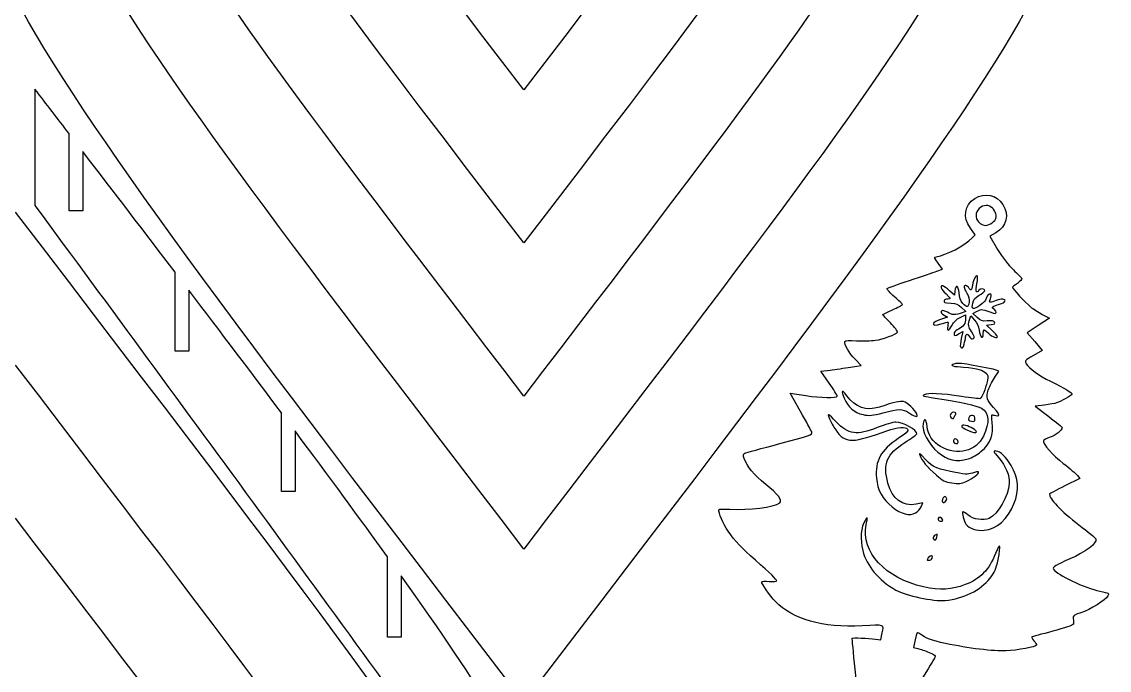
# Model space of a CAD drawing. Extents: x 2 to 364, y 5 to 617.
# Drawn here: x 131.4 to 364.2, y 264 to 402.8 of the extents above; entities that cross this region are included whole.
import ezdxf

# ---------------------------------------------------------------- set-up
doc = ezdxf.new("R2010")
doc.units = 0
doc.layers.add('Calque_1', color=7, linetype='CONTINUOUS')

msp = doc.modelspace()

# ---------------------------------------------------------------- linework, layer by layer
at = {"layer": 'Calque_1', "color": 7}
for p, q in [((134.229111, 388.385152), (134.229111, 388.385137)), ((134.229111, 388.385137), (134.229111, 363.451464)), ((141.533841, 362.333613), (141.533841, 378.87779)), ((144.456365, 375.069444), (144.456365, 362.333613)), ((144.456365, 362.333613), (141.533841, 362.333613)), ((335.555316, 357.182297), (334.513182, 358.631008)), ((339.143264, 359.78764), (339.143264, 359.78764)), ((334.920598, 356.550875), (335.555316, 357.182297)), ((339.94136, 357.621833), (338.664304, 356.879094)), ((338.664304, 356.879094), (340.335483, 354.088695)), ((327.337062, 349.385454), (328.558914, 349.830309)), ((328.558914, 349.830309), (327.597524, 351.129618)), ((164.260434, 332.276947), (164.260434, 349.16894)), ((167.182422, 345.333032), (167.182422, 332.276947)), ((331.079385, 344.301251), (330.032594, 345.23298)), ((331.175792, 345.182976), (331.079385, 344.301251)), ((328.899105, 339.966874), (329.597916, 339.542194)), ((332.303044, 339.50447), (333.45674, 340.06765)), ((333.537484, 340.791843), (332.334568, 340.36126)), ((332.617665, 341.633371), (333.537484, 340.791843)), ((333.45674, 340.06765), (333.498057, 339.294756)), ((335.033939, 340.381159), (335.973654, 340.870273)), ((335.923419, 339.533169), (335.033939, 340.381159)), ((349.901434, 340.168471), (351.415133, 339.35943)), ((329.597916, 339.542194), (328.129203, 339.051957)), ((334.260227, 338.76439), (334.569006, 339.817522)), ((334.569006, 339.817522), (335.395607, 338.95053)), ((337.986322, 337.849208), (338.962557, 337.974343)), ((339.068672, 336.810788), (337.986322, 337.849208)), ((349.053356, 337.797121), (346.691608, 336.234798)), ((351.415133, 339.35943), (349.053356, 337.797121)), ((332.096401, 336.047205), (332.862211, 336.51281)), ((332.862211, 336.51281), (332.541296, 334.991892)), ((346.691608, 336.234798), (348.289522, 334.34089)), ((333.191056, 333.819024), (333.191169, 333.819013)), ((348.289522, 334.34089), (349.887492, 332.447012)), ((167.182422, 332.276947), (164.260434, 332.276947)), ((349.887492, 332.447012), (347.994599, 331.33625)), ((308.817301, 328.864734), (311.12221, 329.219784)), ((311.12221, 329.219784), (309.832087, 330.550445)), ((302.45937, 327.992521), (304.485895, 328.251087)), ((304.263222, 325.438681), (302.45937, 327.992521)), ((298.132367, 319.399944), (295.955954, 323.287679)), ((295.955954, 323.287679), (299.287164, 322.763344)), ((186.987028, 302.22028), (186.987028, 319.107862)), ((315.814718, 319.095962), (315.814718, 319.095962)), ((350.344551, 320.748424), (348.391206, 320.49614)), ((348.391206, 320.49614), (351.30247, 318.268741)), ((330.983034, 318.036816), (330.983034, 318.036816)), ((335.487329, 317.758994), (335.487329, 317.758994)), ((189.909044, 315.201952), (189.909044, 302.22028)), ((335.820944, 314.992363), (335.820944, 314.992363)), ((331.894922, 312.789512), (331.894922, 312.789512)), ((334.015596, 309.221912), (334.015653, 309.222028)), ((357.943102, 305.017177), (354.728168, 303.446271)), ((357.432477, 305.668715), (357.943102, 305.017177)), ((333.623449, 304.392743), (333.623449, 304.392743)), ((189.909044, 302.22028), (186.987028, 302.22028)), ((329.433888, 300.669541), (329.433888, 300.669541)), ((324.333173, 299.84927), (322.892428, 299.544405)), ((323.971618, 298.988419), (324.333173, 299.84927)), ((322.772964, 297.655224), (322.772964, 297.655224)), ((328.597946, 296.137749), (328.597946, 296.137749)), ((337.479028, 293.949665), (337.479028, 293.949665)), ((327.325914, 292.501971), (327.325914, 292.501971)), ((209.71365, 271.034725), (209.71365, 288.260753)), ((326.315332, 287.969608), (326.315332, 287.969608)), ((212.635637, 284.190581), (212.635637, 271.034725)), ((329.118476, 278.92761), (329.118505, 278.927625)), ((212.635637, 271.034725), (209.71365, 271.034725)), ((314.201254, 270.625651), (315.319277, 270.456442)), ((315.319277, 270.456442), (315.639741, 271.975225)), ((322.687676, 270.519331), (322.33185, 268.832933)), ((322.33185, 268.832933), (323.252318, 268.638721)), ((309.849077, 264.188997), (309.84902, 264.188692)), ((310.53039, 257.68519), (309.849077, 264.188997))]:
    msp.add_line(p, q, dxfattribs=at)
for points in [[(238.903439, 257.158483), (114.302153, 420.009296), (114.044541, 420.266874), (114.044541, 489.220892)], [(363.762324, 489.220892), (363.762324, 420.266874), (363.504734, 420.009296), (238.903439, 257.158483)], [(238.903439, 289.922623), (133.027891, 428.302811), (132.809017, 428.521685), (132.809017, 487.114391)], [(344.997868, 487.114391), (344.997868, 428.521685), (344.77899, 428.302811), (238.903439, 289.922623)], [(238.903439, 322.686783), (151.753638, 436.596342), (151.57347, 436.776507), (151.57347, 485.007904)], [(326.233409, 485.007904), (326.233409, 436.776507), (326.053244, 436.596342), (238.903439, 322.686783)], [(238.903439, 355.450923), (170.479384, 444.889857), (170.337932, 445.031321), (170.337932, 482.901403)], [(307.468947, 482.901403), (307.468947, 445.031321), (307.327492, 444.889857), (238.903439, 355.450923)], [(238.903439, 388.215077), (189.205128, 453.183386), (189.102388, 453.286143), (189.102388, 480.794919)], [(288.704491, 480.794919), (288.704491, 453.286143), (288.601748, 453.183386), (238.903439, 388.215077)], [(141.533841, 378.87779), (139.109637, 382.035256), (136.673269, 385.205729), (134.229111, 388.385152)], [(164.260434, 349.16894), (157.831751, 357.609182), (151.216631, 366.258221), (144.456365, 375.069444)], [(335.469746, 364.969339), (337.591296, 366.317757), (340.106855, 365.78806), (341.46251, 363.707785)], [(134.229111, 363.451464), (166.639991, 319.501833), (198.446379, 276.055054), (229.025467, 233.630896)], [(334.513182, 358.631008), (332.816716, 360.989387), (333.199607, 363.526528), (335.469746, 364.969339)], [(338.9787, 363.131877), (338.043811, 363.772341), (336.885542, 363.508424), (336.088773, 362.473413)], [(341.46251, 363.707785), (342.915869, 361.477084), (342.294331, 358.990277), (339.94136, 357.621833)], [(129.999997, 362.055834), (254.601283, 199.205021), (254.858895, 198.947443), (254.858895, 129.993425)], [(336.088773, 362.473413), (335.440113, 361.630779), (335.659992, 360.396167), (336.590931, 359.652551)], [(339.990184, 360.725797), (340.162876, 361.544284), (339.704519, 362.634621), (338.9787, 363.131877)], [(336.590931, 359.652551), (337.363655, 359.035407), (338.159042, 359.077509), (339.143264, 359.78764)], [(339.143264, 359.78764), (339.564311, 360.091432), (339.945396, 360.513606), (339.990184, 360.725797)], [(327.191096, 352.510311), (329.359494, 352.828421), (333.19337, 354.832546), (334.920598, 356.550875)], [(340.335483, 354.088695), (341.393139, 352.322648), (342.632462, 350.713526), (343.711369, 349.705496)], [(327.597524, 351.129618), (326.756897, 352.265695), (326.705843, 352.439143), (327.191096, 352.510311)], [(321.488655, 347.446135), (324.033227, 348.268105), (326.665062, 349.140806), (327.337062, 349.385454)], [(343.711369, 349.705496), (344.64894, 348.829496), (345.464618, 347.977896), (345.523998, 347.81305)], [(316.69878, 345.672758), (316.788554, 345.826146), (318.944055, 346.624183), (321.488655, 347.446135)], [(335.98737, 348.44402), (335.608826, 348.523891), (335.248004, 347.82028), (334.954747, 346.430319)], [(335.884359, 346.735133), (336.076637, 347.646409), (336.123006, 348.415402), (335.98737, 348.44402)], [(345.523998, 347.81305), (345.583236, 347.648108), (345.160947, 347.195864), (344.585355, 346.807912)], [(186.987028, 319.107862), (180.721779, 327.473417), (174.096613, 336.241466), (167.182422, 345.333032)], [(318.260541, 343.931391), (317.311738, 344.735744), (316.608948, 345.519342), (316.69878, 345.672758)], [(328.641295, 346.24088), (327.888213, 346.407264), (328.21068, 345.565466), (329.292241, 344.541391)], [(330.032594, 345.23298), (329.456833, 345.745436), (328.830751, 346.198995), (328.641295, 346.24088)], [(332.076391, 344.781989), (331.993305, 346.335983), (331.333921, 346.629573), (331.175792, 345.182976)], [(332.910696, 342.524273), (332.38057, 343.139523), (332.127586, 343.824076), (332.076391, 344.781989)], [(333.547757, 346.362848), (332.981393, 346.482344), (333.06352, 345.799908), (333.745877, 344.715918)], [(334.279756, 345.731034), (334.055051, 346.04101), (333.725641, 346.32531), (333.547757, 346.362848)], [(333.745877, 344.715918), (334.182559, 344.022218), (334.353558, 343.36707), (334.248684, 342.789302)], [(334.954747, 346.430319), (334.700296, 345.224386), (334.669985, 345.192848), (334.279756, 345.731034)], [(336.35076, 345.338762), (335.787275, 344.468033), (335.553623, 345.16758), (335.884359, 346.735133)], [(337.579329, 345.19915), (337.675398, 345.654453), (336.631796, 345.77304), (336.35076, 345.338762)], [(336.369048, 344.247702), (336.999927, 344.606167), (337.54456, 345.034329), (337.579329, 345.19915)], [(338.903714, 344.492276), (338.615678, 344.766904), (337.900131, 343.985487), (337.738616, 343.219968)], [(343.5091, 345.961793), (343.459006, 345.724422), (346.338745, 342.620189), (347.393494, 341.77462)], [(344.585355, 346.807912), (344.009734, 346.41993), (343.525413, 346.039193), (343.5091, 345.961793)], [(317.829954, 341.137746), (318.970104, 341.654329), (319.921588, 342.165176), (319.944307, 342.272968)], [(319.944307, 342.272968), (319.967167, 342.380749), (319.209372, 343.127066), (318.260541, 343.931391)], [(328.910479, 343.073841), (328.821522, 342.652233), (328.845934, 342.643633), (330.401402, 342.551623)], [(329.707446, 343.433359), (329.307735, 343.418627), (328.949087, 343.256846), (328.910479, 343.073841)], [(329.292241, 344.541391), (330.38492, 343.506731), (330.402842, 343.45897), (329.707446, 343.433359)], [(330.401402, 342.551623), (331.460977, 342.488913), (331.865966, 342.321118), (332.617665, 341.633371)], [(334.248684, 342.789302), (334.025841, 341.56126), (333.782114, 341.512969), (332.910696, 342.524273)], [(335.043873, 341.432189), (334.897315, 341.463123), (334.87739, 341.962617), (334.999677, 342.542183)], [(334.999677, 342.542183), (335.180525, 343.399413), (335.435993, 343.717517), (336.369048, 344.247702)], [(337.738616, 343.219968), (337.626348, 342.687999), (335.567085, 341.321797), (335.043873, 341.432189)], [(338.998964, 342.808183), (338.528527, 342.742298), (338.501801, 342.835107), (338.800561, 343.496732)], [(338.800561, 343.496732), (338.991202, 343.918851), (339.037374, 344.364861), (338.903714, 344.492276)], [(340.424299, 343.255166), (339.939413, 343.051227), (339.297978, 342.850082), (338.998964, 342.808183)], [(340.265182, 342.187492), (340.859711, 342.362356), (341.517204, 342.640986), (341.726274, 342.806704)], [(341.726274, 342.806704), (342.383118, 343.327201), (341.400364, 343.665707), (340.424299, 343.255166)], [(317.390591, 338.33329), (316.472917, 339.268303), (315.729939, 340.0705), (315.739534, 340.115932)], [(315.739534, 340.115932), (315.74913, 340.161384), (316.689805, 340.621201), (317.829954, 341.137746)], [(329.222052, 340.791265), (328.127538, 341.292105), (327.856604, 340.600516), (328.899105, 339.966874)], [(330.604292, 340.165352), (330.314252, 340.294455), (329.692234, 340.576104), (329.222052, 340.791265)], [(332.334568, 340.36126), (331.672954, 340.12441), (330.894332, 340.036264), (330.604292, 340.165352)], [(335.973654, 340.870273), (336.909926, 341.35758), (337.108526, 341.332307), (339.456728, 340.426764)], [(339.654396, 341.176789), (338.93933, 341.71002), (339.00362, 341.81644), (340.265182, 342.187492)], [(339.456728, 340.426764), (340.093083, 340.181363), (340.240262, 340.739878), (339.654396, 341.176789)], [(347.393494, 341.77462), (347.940328, 341.336219), (349.068906, 340.613448), (349.901434, 340.168471)], [(318.902117, 336.353566), (318.98842, 336.507408), (318.308265, 337.398299), (317.390591, 338.33329)], [(326.608138, 338.31356), (326.49429, 337.773979), (327.002177, 337.714656), (328.271499, 338.119323)], [(328.129203, 339.051957), (327.321426, 338.782353), (326.636925, 338.450054), (326.608138, 338.31356)], [(328.271499, 338.119323), (329.00206, 338.352244), (329.649195, 338.53233), (329.709619, 338.519593)], [(329.644708, 337.667976), (329.388817, 336.455265), (329.937175, 336.550656), (330.58685, 337.831939)], [(329.709619, 338.519593), (329.770071, 338.506837), (329.740833, 338.123616), (329.644708, 337.667976)], [(330.58685, 337.831939), (330.971491, 338.590468), (331.514176, 339.119344), (332.303044, 339.50447)], [(333.498057, 339.294756), (333.552216, 338.280926), (332.963726, 337.401996), (331.971461, 337.014736)], [(334.757587, 336.473872), (334.064393, 337.537824), (333.994571, 337.858761), (334.260227, 338.76439)], [(335.395607, 338.95053), (335.933155, 338.386712), (336.279865, 337.638261), (336.387194, 336.810199)], [(338.129183, 338.770935), (336.915345, 338.691873), (336.743613, 338.751207), (335.923419, 339.533169)], [(339.69213, 338.47807), (339.508488, 338.759939), (339.109143, 338.834776), (338.129183, 338.770935)], [(338.962557, 337.974343), (339.689364, 338.067518), (339.8758, 338.196231), (339.69213, 338.47807)], [(314.161969, 334.619505), (315.882819, 334.879714), (318.641372, 335.888856), (318.902117, 336.353566)], [(331.061802, 336.182059), (330.919336, 335.506944), (331.156826, 335.476016), (332.096401, 336.047205)], [(331.971461, 337.014736), (331.531561, 336.843061), (331.122198, 336.468368), (331.061802, 336.182059)], [(333.191169, 333.819013), (333.312158, 334.309066), (333.44754, 334.994381), (333.491764, 335.341997)], [(333.491764, 335.341997), (333.588058, 336.095321), (333.837091, 336.088305), (334.396625, 335.31654)], [(334.396625, 335.31654), (334.703485, 334.893269), (334.90787, 334.80913), (335.187129, 334.991107)], [(335.187129, 334.991107), (335.466416, 335.173047), (335.355362, 335.556384), (334.757587, 336.473872)], [(336.387194, 336.810199), (336.590028, 335.244924), (337.26516, 334.645958), (337.279638, 336.018427)], [(337.279638, 336.018427), (337.290644, 337.072679), (337.440081, 337.084736), (338.401443, 336.108783)], [(338.401443, 336.108783), (339.155597, 335.343253), (340.474958, 334.872721), (340.26981, 335.44249)], [(340.26981, 335.44249), (340.204419, 335.623866), (339.663964, 336.239633), (339.068672, 336.810788)], [(309.832087, 330.550445), (308.587544, 331.834068), (307.474374, 333.752417), (307.60764, 334.383979)], [(307.60764, 334.383979), (307.644046, 334.556488), (308.731674, 334.620916), (310.108975, 334.532163)], [(310.108975, 334.532163), (311.449305, 334.445786), (313.27311, 334.485083), (314.161969, 334.619505)], [(332.541296, 334.991892), (332.364794, 334.155405), (332.285744, 333.37066), (332.365641, 333.24806)], [(332.365641, 333.24806), (332.681927, 332.762635), (332.98145, 332.969846), (333.191056, 333.819024)], [(347.994599, 331.33625), (346.15849, 330.258788), (346.112911, 330.206193), (346.47472, 329.580842)], [(129.999997, 329.291694), (235.875545, 190.911506), (236.09442, 190.692632), (236.09442, 132.099926)], [(304.485895, 328.251087), (305.600475, 328.39333), (307.549615, 328.669439), (308.817301, 328.864734)], [(331.934349, 329.673137), (330.216349, 329.564846), (330.079838, 329.090148), (331.732927, 328.972772)], [(331.732927, 328.972772), (335.499069, 328.705338), (336.813096, 328.441869), (337.60377, 327.79566)], [(340.592362, 328.037208), (340.643303, 328.278655), (332.930762, 329.735977), (331.934349, 329.673137)], [(346.47472, 329.580842), (347.032899, 328.616023), (349.171833, 327.071666), (351.664843, 325.833442)], [(337.60377, 327.79566), (338.334217, 327.198717), (338.366193, 327.057787), (338.076266, 325.71407)], [(338.160651, 323.347383), (338.300802, 324.011616), (338.90027, 325.314909), (339.492824, 326.243567)], [(339.492824, 326.243567), (340.08535, 327.172208), (340.580142, 327.979341), (340.592362, 328.037208)], [(306.015257, 322.687536), (306.043677, 322.79613), (305.255346, 324.034097), (304.263222, 325.438681)], [(308.070456, 322.756161), (307.03662, 324.179685), (306.781124, 323.947184), (307.48682, 322.225053)], [(338.076266, 325.71407), (337.760798, 324.251798), (336.998601, 322.37252), (336.621382, 322.126761)], [(351.664843, 325.833442), (354.81385, 324.269392), (356.337568, 323.373068), (356.283438, 323.116551)], [(299.287164, 322.763344), (302.392596, 322.274543), (305.896414, 322.235061), (306.015257, 322.687536)], [(307.48682, 322.225053), (308.269225, 320.315673), (309.666282, 319.096899), (311.5213, 318.705502)], [(315.024863, 320.324495), (312.187288, 319.413154), (309.923499, 320.20472), (308.070456, 322.756161)], [(320.166698, 321.496344), (319.451829, 321.64718), (318.389404, 321.405034), (315.024863, 320.324495)], [(323.029871, 318.840455), (322.704525, 319.730911), (320.988134, 321.323026), (320.166698, 321.496344)], [(324.610682, 322.969708), (324.101243, 322.714404), (324.38846, 322.624821), (326.965431, 322.235227)], [(332.582557, 322.58461), (328.220474, 323.259211), (325.454893, 323.392795), (324.610682, 322.969708)], [(326.965431, 322.235227), (332.265649, 321.43393), (335.956806, 320.621971), (336.899315, 320.049986)], [(336.621382, 322.126761), (336.50759, 322.052626), (334.690136, 322.258671), (332.582557, 322.58461)], [(340.06915, 319.518807), (338.184752, 321.521261), (337.897083, 322.098287), (338.160651, 323.347383)], [(356.283438, 323.116551), (356.222337, 322.826962), (353.86008, 321.455808), (352.98124, 321.199813)], [(300.54819, 314.951675), (300.416533, 315.259964), (299.329498, 317.261712), (298.132367, 319.399944)], [(305.795237, 317.123999), (303.971037, 319.026027), (303.969795, 319.02686), (304.196702, 318.194612)], [(311.5213, 318.705502), (312.851329, 318.424874), (313.539951, 318.487514), (315.814718, 319.095962)], [(315.814718, 319.095962), (319.12383, 319.981113), (320.005775, 319.986257), (321.25077, 319.127704)], [(321.25077, 319.127704), (321.774772, 318.766343), (322.437938, 318.4212), (322.724393, 318.360748)], [(330.974257, 319.216), (330.407837, 319.335515), (329.988624, 318.618132), (330.324045, 318.10331)], [(331.296301, 318.691803), (331.482539, 318.979582), (331.39124, 319.128023), (330.974257, 319.216)], [(336.899315, 320.049986), (338.561491, 319.041296), (338.69041, 317.092119), (337.293974, 314.082665)], [(339.947512, 318.487584), (340.762514, 318.24548), (340.818761, 318.722255), (340.06915, 319.518807)], [(352.98124, 321.199813), (352.605433, 321.090319), (351.418914, 320.887221), (350.344551, 320.748424)], [(304.196702, 318.194612), (304.305499, 317.795564), (304.79459, 316.82262), (305.28354, 316.032505)], [(314.551266, 315.912176), (310.245232, 314.185343), (308.363967, 314.445722), (305.795237, 317.123999)], [(318.556931, 317.10143), (318.015262, 317.113622), (316.212708, 316.578441), (314.551266, 315.912176)], [(323.042401, 314.5784), (323.202647, 315.337897), (320.130404, 317.066014), (318.556931, 317.10143)], [(322.724393, 318.360748), (323.165732, 318.267626), (323.212412, 318.340908), (323.029871, 318.840455)], [(324.36783, 316.759213), (324.045504, 315.231513), (325.559824, 312.326298), (327.550337, 310.653609)], [(325.232361, 316.151157), (325.044853, 317.807135), (324.647851, 318.08638), (324.36783, 316.759213)], [(330.324045, 318.10331), (330.534385, 317.780476), (330.920719, 317.741507), (330.983034, 318.036816)], [(330.983034, 318.036816), (331.012442, 318.176287), (331.153412, 318.471029), (331.296301, 318.691803)], [(334.206294, 318.029292), (334.026377, 317.534884), (334.117902, 317.398951), (334.715705, 317.272823)], [(334.97789, 318.515459), (334.615403, 318.59195), (334.350227, 318.424877), (334.206294, 318.029292)], [(334.715705, 317.272823), (335.313508, 317.146684), (335.452164, 317.234043), (335.487329, 317.758994)], [(335.487329, 317.758994), (335.515551, 318.179016), (335.340404, 318.438968), (334.97789, 318.515459)], [(336.779116, 310.78064), (338.896235, 312.605229), (339.52892, 314.271808), (339.163922, 317.062571)], [(339.163922, 317.062571), (339.047139, 317.955784), (339.038249, 318.682631), (339.144167, 318.677844)], [(339.144167, 318.677844), (339.250141, 318.673075), (339.61164, 318.58757), (339.947512, 318.487584)], [(351.30247, 318.268741), (352.903657, 317.043673), (354.199424, 315.973517), (354.181926, 315.890601)], [(209.71365, 288.260753), (203.790144, 296.482564), (197.13255, 305.525667), (189.909044, 315.201952)], [(293.686916, 312.507589), (300.134395, 314.217875), (300.765557, 314.442705), (300.54819, 314.951675)], [(305.28354, 316.032505), (307.420357, 312.579778), (308.729812, 312.437126), (315.597069, 314.90891)], [(315.597069, 314.90891), (318.3839, 315.911976), (320.162465, 316.209018), (320.822949, 315.781604)], [(320.822949, 315.781604), (321.479568, 315.356667), (321.19901, 315.003664), (319.066257, 313.571414)], [(320.496108, 312.756128), (321.869824, 313.631623), (323.015675, 314.451648), (323.042401, 314.5784)], [(328.09988, 311.8749), (326.508965, 312.744616), (325.437029, 314.343103), (325.232361, 316.151157)], [(333.474943, 316.38088), (332.469696, 316.592978), (332.347212, 316.107598), (333.297454, 315.677497)], [(333.297454, 315.677497), (333.695698, 315.497253), (334.137037, 315.282129), (334.278204, 315.199405)], [(335.820944, 314.992363), (335.891132, 315.325067), (334.457556, 316.173545), (333.474943, 316.38088)], [(334.278204, 315.199405), (334.820071, 314.882003), (335.770736, 314.754416), (335.820944, 314.992363)], [(354.181926, 315.890601), (354.048548, 315.258502), (352.742678, 314.228357), (351.584776, 313.84187)], [(286.186606, 310.424442), (286.406401, 310.534223), (289.781553, 311.471658), (293.686916, 312.507589)], [(319.066257, 313.571414), (315.315947, 311.052936), (314.071742, 308.804644), (314.392431, 305.125654)], [(316.844858, 304.02597), (315.732592, 308.243888), (316.574489, 310.256892), (320.496108, 312.756128)], [(337.293974, 314.082665), (335.783916, 310.828299), (331.77526, 309.865715), (328.09988, 311.8749)], [(331.012046, 313.426691), (330.89165, 313.300419), (330.843701, 313.05659), (330.905536, 312.884897)], [(330.905536, 312.884897), (331.073571, 312.418203), (331.801761, 312.347969), (331.894922, 312.789512)], [(331.894922, 312.789512), (331.9937, 313.257735), (331.316762, 313.746321), (331.012046, 313.426691)], [(350.137428, 313.126203), (349.993523, 312.444207), (352.128647, 310.008463), (354.40714, 308.255253)], [(351.584776, 313.84187), (350.817781, 313.585889), (350.166469, 313.26384), (350.137428, 313.126203)], [(286.09051, 309.325942), (285.852822, 310.029954), (285.87365, 310.268099), (286.186606, 310.424442)], [(324.10494, 309.9163), (323.552038, 310.518427), (323.544503, 310.51762), (323.731193, 309.876857)], [(323.731193, 309.876857), (323.985532, 309.003583), (325.307771, 307.446715), (327.236647, 305.74921)], [(330.284901, 306.526044), (326.607517, 307.301952), (326.4022, 307.414623), (324.10494, 309.9163)], [(327.550337, 310.653609), (329.599016, 308.932045), (331.579144, 308.493531), (334.015596, 309.221912)], [(334.015653, 309.222028), (334.819845, 309.462445), (336.063429, 310.163807), (336.779116, 310.78064)], [(340.012085, 310.911111), (339.346379, 310.966178), (339.386201, 310.864491), (340.577291, 309.467474)], [(343.237292, 307.807923), (342.108403, 309.705046), (340.934218, 310.834827), (340.012085, 310.911111)], [(290.689349, 303.778678), (288.180619, 305.783884), (286.672057, 307.603506), (286.09051, 309.325942)], [(340.577291, 309.467474), (342.090934, 307.692104), (342.939632, 305.614777), (342.833912, 303.944063)], [(343.842151, 299.60917), (345.03152, 302.583907), (344.845536, 305.105205), (343.237292, 307.807923)], [(354.40714, 308.255253), (355.790226, 307.191027), (357.15161, 306.027072), (357.432477, 305.668715)], [(314.392431, 305.125654), (314.619084, 302.525355), (315.663758, 300.624038), (317.797132, 298.929124)], [(327.236647, 305.74921), (328.669771, 304.488013), (328.980865, 304.33252), (330.558007, 304.08903)], [(334.940523, 306.20446), (333.858624, 305.838926), (333.387088, 305.8715), (330.284901, 306.526044)], [(333.623449, 304.392743), (335.021662, 304.996555), (336.470337, 306.110745), (336.26567, 306.424887)], [(336.26567, 306.424887), (336.199037, 306.527373), (335.602617, 306.428133), (334.940523, 306.20446)], [(293.679126, 299.824677), (294.325048, 300.336575), (293.300441, 301.69167), (290.689349, 303.778678)], [(322.892428, 299.544405), (320.03157, 298.939027), (317.738035, 300.638584), (316.844858, 304.02597)], [(330.558007, 304.08903), (331.941799, 303.875387), (332.569462, 303.937564), (333.623449, 304.392743)], [(342.833912, 303.944063), (342.667006, 301.306702), (340.361561, 297.300501), (338.548509, 296.497283)], [(354.728168, 303.446271), (352.959961, 302.582279), (351.498783, 301.787304), (351.481116, 301.679679)], [(329.135523, 301.144058), (328.762199, 301.222826), (328.419581, 300.725858), (328.500071, 300.22232)], [(329.038325, 299.999435), (329.293341, 300.133716), (329.471311, 300.435271), (329.433888, 300.669541)], [(329.433888, 300.669541), (329.396465, 300.903796), (329.262184, 301.117337), (329.135523, 301.144058)], [(351.481116, 301.679679), (351.325922, 300.734048), (353.846336, 298.09332), (357.759093, 295.101962)], [(282.655724, 293.765542), (281.572075, 295.356431), (280.547072, 297.722695), (280.676302, 298.335182)], [(280.676302, 298.335182), (280.70698, 298.480506), (281.748069, 298.535582), (282.989819, 298.45755)], [(282.989819, 298.45755), (287.095221, 298.199574), (292.50082, 298.890942), (293.679126, 299.824677)], [(317.797132, 298.929124), (319.690307, 297.425086), (321.530198, 296.954043), (322.772964, 297.655224)], [(322.772964, 297.655224), (323.233381, 297.915023), (323.772792, 298.514966), (323.971618, 298.988419)], [(328.500071, 300.22232), (328.558943, 299.853966), (328.672706, 299.806858), (329.038325, 299.999435)], [(337.479028, 293.949665), (340.09376, 294.167575), (342.534361, 296.33833), (343.842151, 299.60917)], [(129.999997, 296.527534), (217.149799, 182.617975), (217.329966, 182.43781), (217.329966, 134.206413)], [(311.963006, 296.057377), (311.0814, 294.767413), (310.865782, 291.964877), (311.466718, 289.606685)], [(312.185679, 295.129305), (312.531317, 296.886397), (312.530837, 296.888257), (311.963006, 296.057377)], [(327.581099, 296.445546), (327.527054, 296.189398), (327.72554, 295.961281), (328.064772, 295.889709)], [(328.597946, 296.137749), (328.53422, 296.696972), (327.688174, 296.953063), (327.581099, 296.445546)], [(328.064772, 295.889709), (328.402196, 295.818502), (328.622612, 295.921053), (328.597946, 296.137749)], [(332.872766, 297.930633), (332.63457, 297.775448), (333.140369, 295.827888), (333.565396, 295.263651)], [(333.964796, 297.216334), (333.433485, 297.654357), (332.942051, 297.975783), (332.872766, 297.930633)], [(338.548509, 296.497283), (337.268095, 295.930042), (335.115473, 296.267689), (333.964796, 297.216334)], [(288.491289, 287.527918), (285.499762, 290.152149), (284.092122, 291.656773), (282.655724, 293.765542)], [(324.495987, 281.823817), (316.345861, 283.59856), (311.044655, 289.328296), (312.185679, 295.129305)], [(333.565396, 295.263651), (334.308007, 294.277833), (335.721686, 293.80319), (337.479028, 293.949665)], [(357.759093, 295.101962), (359.686473, 293.628489), (361.319214, 292.267946), (361.387398, 292.078559)], [(326.942854, 292.89889), (326.645222, 292.704964), (326.457121, 292.392347), (326.524854, 292.204188)], [(326.524854, 292.204188), (326.748092, 291.584349), (327.164991, 291.739349), (327.325914, 292.501971)], [(327.325914, 292.501971), (327.471597, 293.192563), (327.441484, 293.223766), (326.942854, 292.89889)], [(340.439454, 287.689595), (341.109393, 290.892081), (340.873766, 291.460662), (339.89945, 288.992529)], [(361.387398, 292.078559), (361.700834, 291.208162), (359.090448, 289.213942), (355.795504, 287.8066)], [(311.466718, 289.606685), (312.327214, 286.229957), (314.772528, 283.316115), (318.580778, 281.129527)], [(339.89945, 288.992529), (338.522347, 285.504037), (336.602445, 283.522145), (333.418499, 282.302406)], [(293.035886, 283.093283), (293.090129, 283.350404), (291.636515, 284.768862), (288.491289, 287.527918)], [(325.505242, 288.039353), (325.136518, 287.601042), (325.149896, 287.526237), (325.598149, 287.518294)], [(326.315332, 287.969608), (326.585052, 288.610818), (326.026393, 288.658925), (325.505242, 288.039353)], [(325.598149, 287.518294), (325.886044, 287.513211), (326.208765, 287.716292), (326.315332, 287.969608)], [(338.716459, 283.695506), (339.793701, 285.068128), (339.982762, 285.506404), (340.439454, 287.689595)], [(355.795504, 287.8066), (352.924626, 286.580381), (352.020838, 286.009884), (352.288187, 285.592636)], [(232.439707, 254.744094), (228.094529, 262.035373), (221.272879, 272.097412), (212.635637, 284.190581)], [(352.288187, 285.592636), (353.031165, 284.433023), (359.116808, 281.550422), (362.191591, 280.901658)], [(292.800371, 278.672691), (291.553175, 279.98564), (289.752823, 282.57062), (289.830208, 282.937371)], [(289.830208, 282.937371), (289.853632, 283.048343), (290.57423, 283.080323), (291.431593, 283.008444)], [(291.431593, 283.008444), (292.288956, 282.936565), (293.010881, 282.974741), (293.035886, 283.093283)], [(333.418499, 282.302406), (330.550839, 281.203829), (327.977142, 281.065782), (324.495987, 281.823817)], [(329.118505, 278.927625), (333.044329, 279.288759), (336.672436, 281.091049), (338.716459, 283.695506)], [(318.580778, 281.129527), (320.67419, 279.927556), (326.577997, 278.69392), (329.118476, 278.92761)], [(363.956044, 279.880393), (363.520406, 279.005527), (360.150108, 276.91781), (358.157788, 276.288694)], [(362.191591, 280.901658), (364.188341, 280.480367), (364.239903, 280.450501), (363.956044, 279.880393)], [(311.34381, 273.487338), (302.859448, 273.053668), (296.430313, 274.851476), (292.800371, 278.672691)], [(358.157788, 276.288694), (356.534164, 275.776015), (356.419102, 275.684475), (356.52756, 274.991934)], [(356.52756, 274.991934), (356.591794, 274.582105), (356.606836, 274.069313), (356.56106, 273.852408)], [(315.639741, 271.975225), (316.025962, 273.805772), (316.222247, 273.736692), (311.34381, 273.487338)], [(356.56106, 273.852408), (356.512235, 273.621071), (354.679371, 272.988391), (352.127998, 272.322182)], [(309.84902, 264.188692), (309.474314, 267.765783), (309.180831, 270.754632), (309.196861, 270.830564)], [(309.196861, 270.830564), (309.232421, 270.999151), (312.66097, 270.858758), (314.201254, 270.625651)], [(323.483515, 271.898853), (323.092129, 272.171823), (323.004188, 272.019399), (322.687676, 270.519331)], [(329.180735, 269.707999), (325.964135, 270.398403), (325.230386, 270.680549), (323.483515, 271.898853)], [(347.645236, 271.106867), (347.572113, 271.06314), (347.787222, 270.698557), (348.123236, 270.296627)], [(352.127998, 272.322182), (349.735544, 271.697466), (347.718304, 271.150575), (347.645236, 271.106867)], [(348.123236, 270.296627), (348.45925, 269.89473), (348.713363, 269.467279), (348.687935, 269.34676)], [(323.252318, 268.638721), (323.75854, 268.531911), (324.853054, 268.15195), (325.684538, 267.794364)], [(325.684538, 267.794364), (326.899137, 267.272036), (327.144276, 267.064379), (326.931508, 266.738056)], [(342.160219, 268.120332), (339.469118, 268.005548), (333.990055, 268.67574), (329.180735, 269.707999)], [(348.687935, 269.34676), (348.611057, 268.982459), (344.569296, 268.223095), (342.160219, 268.120332)], [(326.931508, 266.738056), (326.785882, 266.51466), (325.39478, 264.199034), (323.840215, 261.592202)]]:
    msp.add_open_spline(points, degree=3, dxfattribs=at)

doc.saveas('drawing.dxf')
